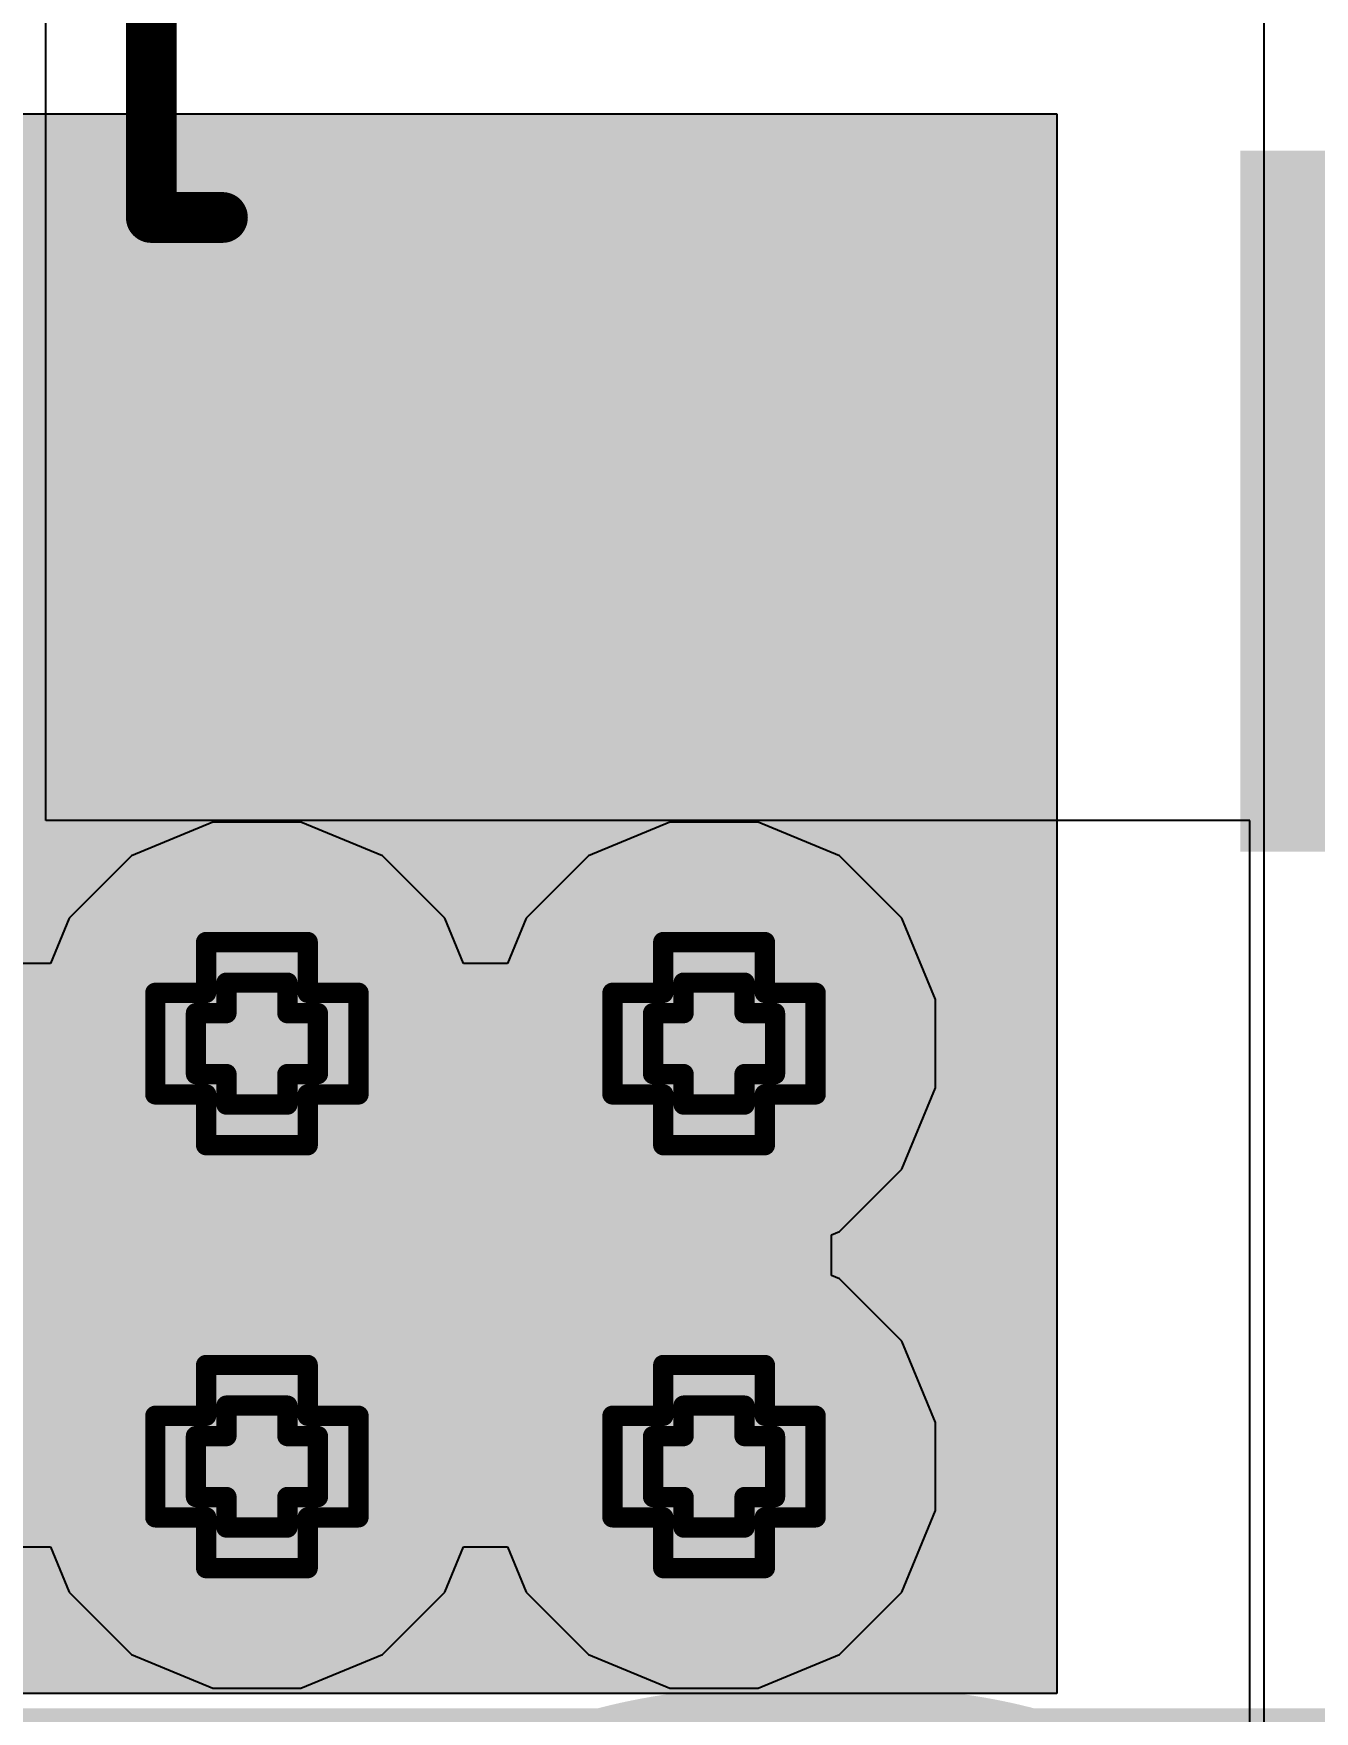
# Model space of a CAD drawing. Header units: inches. Extents: x -4 to 5258, y -4 to 5281.
# Drawn here: x 84.915 to 88.118, y 11.133 to 15.329 of the extents above; entities that cross this region are included whole.
import ezdxf

# ---------------------------------------------------------------- set-up
doc = ezdxf.new("R2010")
doc.units = ezdxf.units.IN
for name, color, linetype in [('Bottom Layer', 5, 'Continuous'), ('Bottom Solder', 6, 'Continuous'), ('Drill Drawing', 1, 'Continuous'), ('Layer 1', 16, 'Continuous'), ('Layer 2', 76, 'Continuous'), ('Top Layer', 1, 'Continuous'), ('Top Overlay', 2, 'Continuous'), ('Top Paste', 8, 'Continuous'), ('Top Solder', 216, 'Continuous'), ('Via Holes', 16, 'Continuous')]:
    doc.layers.add(name, color=color, linetype=linetype)
doc.styles.add('Arial Black_Bold', font='', dxfattribs={"height": 0.2})
doc.styles.get('Arial Black_Bold').set_extended_font_data('Arial Black', bold=True)

# ---------------------------------------------------------------- blocks, each defined once
blk = doc.blocks.new('SOIC_8_16')
at = {"layer": 'Top Layer'}
for points in [[(3.475, 0.935), (3.475, 0.335), (1.925, 0.335), (1.925, 0.935)], [(3.475, -0.335), (3.475, -0.935), (1.925, -0.935), (1.925, -0.335)], [(3.475, -1.605), (3.475, -2.205), (1.925, -2.205), (1.925, -1.605)]]:
    blk.add_hatch(color=1, dxfattribs=at).paths.add_polyline_path(points)
at = {"layer": 'Top Paste'}
for points in [[(3.475, 0.935), (3.475, 0.335), (1.925, 0.335), (1.925, 0.935)], [(3.475, -0.335), (3.475, -0.935), (1.925, -0.935), (1.925, -0.335)], [(3.475, -1.605), (3.475, -2.205), (1.925, -2.205), (1.925, -1.605)]]:
    blk.add_hatch(color=8, dxfattribs=at).paths.add_polyline_path(points)
at = {"layer": 'Top Solder'}
for points in [[(3.5766, 1.0366), (3.5766, 0.2334), (1.8234, 0.2334), (1.8234, 1.0366)], [(3.5766, -0.2334), (3.5766, -1.0366), (1.8234, -1.0366), (1.8234, -0.2334)], [(3.5766, -1.5034), (3.5766, -2.3066), (1.8234, -2.3066), (1.8234, -1.5034)]]:
    blk.add_hatch(color=216, dxfattribs=at).paths.add_polyline_path(points)
at = {"layer": 'Top Overlay'}
for points in [[(1.9906, -2.4892, 0.127, 0.127, 0), (1.9906, -2.3114, 0.127, 0.127, 0)], [(1.9906, -2.4892, 0.127, 0.127, 0), (-1.9906, -2.4892, 0.127, 0.127, 0)]]:
    blk.add_lwpolyline(points, format="xyseb", dxfattribs=at)
for points in [[(1.9588, -2.3114, 0.0635, 0.0635, 1), (2.0223, -2.3114, 0.0635, 0.0635, 1)], [(1.9588, -2.4892, 0.0635, 0.0635, 1), (2.0223, -2.4892, 0.0635, 0.0635, 1)], [(1.9588, -2.4892, 0.0635, 0.0635, 1), (2.0223, -2.4892, 0.0635, 0.0635, 1)]]:
    blk.add_lwpolyline(points, format="xyseb", close=True, dxfattribs=at)

msp = doc.modelspace()

# ---------------------------------------------------------------- hatches: boundary and pattern name
at = {"layer": 'Bottom Layer'}
h = msp.add_hatch(color=5, dxfattribs=at)
edge = h.paths.add_edge_path()
edge.add_arc((85.4739, 12.8033), 0.3, 0, 360)
h = msp.add_hatch(color=5, dxfattribs=at)
edge = h.paths.add_edge_path()
edge.add_arc((86.6169, 12.8033), 0.3, 0, 360)
h = msp.add_hatch(color=5, dxfattribs=at)
edge = h.paths.add_edge_path()
edge.add_arc((85.4739, 11.7456), 0.3, 0, 360)
h = msp.add_hatch(color=5, dxfattribs=at)
edge = h.paths.add_edge_path()
edge.add_arc((86.6169, 11.7456), 0.3, 0, 360)
at = {"layer": 'Bottom Solder'}
h = msp.add_hatch(color=6, dxfattribs=at)
edge = h.paths.add_edge_path()
edge.add_arc((85.4739, 12.8033), 0.4016, 0, 360)
h = msp.add_hatch(color=6, dxfattribs=at)
edge = h.paths.add_edge_path()
edge.add_arc((86.6169, 12.8033), 0.4016, 0, 360)
h = msp.add_hatch(color=6, dxfattribs=at)
edge = h.paths.add_edge_path()
edge.add_arc((85.4739, 11.7456), 0.4016, 0, 360)
h = msp.add_hatch(color=6, dxfattribs=at)
edge = h.paths.add_edge_path()
edge.add_arc((86.6169, 11.7456), 0.4016, 0, 360)
at = {"layer": 'Layer 1'}
h = msp.add_hatch(color=16, dxfattribs=at)
edge = h.paths.add_edge_path()
edge.add_arc((85.4739, 12.8033), 0.3, 0, 360)
h = msp.add_hatch(color=16, dxfattribs=at)
edge = h.paths.add_edge_path()
edge.add_arc((86.6169, 12.8033), 0.3, 0, 360)
h = msp.add_hatch(color=16, dxfattribs=at)
edge = h.paths.add_edge_path()
edge.add_arc((85.4739, 11.7456), 0.3, 0, 360)
h = msp.add_hatch(color=16, dxfattribs=at)
edge = h.paths.add_edge_path()
edge.add_arc((86.6169, 11.7456), 0.3, 0, 360)
at = {"layer": 'Layer 2'}
h = msp.add_hatch(color=76, dxfattribs=at)
edge = h.paths.add_edge_path()
edge.add_arc((85.4739, 12.8033), 0.3, 0, 360)
h = msp.add_hatch(color=76, dxfattribs=at)
edge = h.paths.add_edge_path()
edge.add_arc((86.6169, 12.8033), 0.3, 0, 360)
h = msp.add_hatch(color=76, dxfattribs=at)
edge = h.paths.add_edge_path()
edge.add_arc((85.4739, 11.7456), 0.3, 0, 360)
h = msp.add_hatch(color=76, dxfattribs=at)
edge = h.paths.add_edge_path()
edge.add_arc((86.6169, 11.7456), 0.3, 0, 360)
at = {"layer": 'Top Layer'}
msp.add_hatch(color=1, dxfattribs=at).paths.add_polyline_path([(87.4737, 15.1284), (83.5689, 15.1284), (83.5689, 11.1777), (87.4737, 11.1777)])
h = msp.add_hatch(color=1, dxfattribs=at)
edge = h.paths.add_edge_path()
edge.add_arc((85.4739, 12.8033), 0.3, 0, 360)
h = msp.add_hatch(color=1, dxfattribs=at)
edge = h.paths.add_edge_path()
edge.add_arc((86.6169, 12.8033), 0.3, 0, 360)
h = msp.add_hatch(color=1, dxfattribs=at)
edge = h.paths.add_edge_path()
edge.add_arc((85.4739, 11.7456), 0.3, 0, 360)
h = msp.add_hatch(color=1, dxfattribs=at)
edge = h.paths.add_edge_path()
edge.add_arc((86.6169, 11.7456), 0.3, 0, 360)
at = {"layer": 'Top Solder'}
h = msp.add_hatch(color=216, dxfattribs=at)
edge = h.paths.add_edge_path()
edge.add_arc((85.4739, 12.8033), 0.4016, 0, 360)
h = msp.add_hatch(color=216, dxfattribs=at)
edge = h.paths.add_edge_path()
edge.add_arc((86.6169, 12.8033), 0.4016, 0, 360)
h = msp.add_hatch(color=216, dxfattribs=at)
edge = h.paths.add_edge_path()
edge.add_arc((85.4739, 11.7456), 0.4016, 0, 360)
h = msp.add_hatch(color=216, dxfattribs=at)
edge = h.paths.add_edge_path()
edge.add_arc((86.6169, 11.7456), 0.4016, 0, 360)
at = {"layer": 'Via Holes'}
h = msp.add_hatch(color=7, dxfattribs=at)
edge = h.paths.add_edge_path()
edge.add_arc((85.4739, 12.8033), 0.15, 0, 360)
h = msp.add_hatch(color=7, dxfattribs=at)
edge = h.paths.add_edge_path()
edge.add_arc((86.6169, 12.8033), 0.15, 0, 360)
h = msp.add_hatch(color=7, dxfattribs=at)
edge = h.paths.add_edge_path()
edge.add_arc((85.4739, 11.7456), 0.15, 0, 360)
h = msp.add_hatch(color=7, dxfattribs=at)
edge = h.paths.add_edge_path()
edge.add_arc((86.6169, 11.7456), 0.15, 0, 360)

# ---------------------------------------------------------------- linework, layer by layer
at = {"layer": 'Drill Drawing'}
for points in [[(85.3469, 12.9303, 0.0508, 0.0508, 0), (85.3469, 13.0573, 0.0508, 0.0508, 0)], [(85.3469, 13.0573, 0.0508, 0.0508, 0), (85.6009, 13.0573, 0.0508, 0.0508, 0)], [(85.6009, 12.9303, 0.0508, 0.0508, 0), (85.6009, 13.0573, 0.0508, 0.0508, 0)], [(86.4899, 12.9303, 0.0508, 0.0508, 0), (86.4899, 13.0573, 0.0508, 0.0508, 0)], [(86.4899, 13.0573, 0.0508, 0.0508, 0), (86.7439, 13.0573, 0.0508, 0.0508, 0)], [(86.7439, 12.9303, 0.0508, 0.0508, 0), (86.7439, 13.0573, 0.0508, 0.0508, 0)], [(85.3977, 12.8795, 0.0508, 0.0508, 0), (85.3977, 12.9557, 0.0508, 0.0508, 0)], [(85.3977, 12.9557, 0.0508, 0.0508, 0), (85.5501, 12.9557, 0.0508, 0.0508, 0)], [(85.5501, 12.8795, 0.0508, 0.0508, 0), (85.5501, 12.9557, 0.0508, 0.0508, 0)], [(86.5407, 12.8795, 0.0508, 0.0508, 0), (86.5407, 12.9557, 0.0508, 0.0508, 0)], [(86.5407, 12.9557, 0.0508, 0.0508, 0), (86.6931, 12.9557, 0.0508, 0.0508, 0)], [(86.6931, 12.8795, 0.0508, 0.0508, 0), (86.6931, 12.9557, 0.0508, 0.0508, 0)], [(85.2199, 12.6763, 0.0508, 0.0508, 0), (85.2199, 12.9303, 0.0508, 0.0508, 0)], [(85.2199, 12.9303, 0.0508, 0.0508, 0), (85.3469, 12.9303, 0.0508, 0.0508, 0)], [(85.6009, 12.9303, 0.0508, 0.0508, 0), (85.7279, 12.9303, 0.0508, 0.0508, 0)], [(85.7279, 12.6763, 0.0508, 0.0508, 0), (85.7279, 12.9303, 0.0508, 0.0508, 0)], [(86.3629, 12.6763, 0.0508, 0.0508, 0), (86.3629, 12.9303, 0.0508, 0.0508, 0)], [(86.3629, 12.9303, 0.0508, 0.0508, 0), (86.4899, 12.9303, 0.0508, 0.0508, 0)], [(86.7439, 12.9303, 0.0508, 0.0508, 0), (86.8709, 12.9303, 0.0508, 0.0508, 0)], [(86.8709, 12.6763, 0.0508, 0.0508, 0), (86.8709, 12.9303, 0.0508, 0.0508, 0)], [(85.3215, 12.7271, 0.0508, 0.0508, 0), (85.3215, 12.8795, 0.0508, 0.0508, 0)], [(85.3215, 12.8795, 0.0508, 0.0508, 0), (85.3977, 12.8795, 0.0508, 0.0508, 0)], [(85.5501, 12.8795, 0.0508, 0.0508, 0), (85.6263, 12.8795, 0.0508, 0.0508, 0)], [(85.6263, 12.7271, 0.0508, 0.0508, 0), (85.6263, 12.8795, 0.0508, 0.0508, 0)], [(86.4645, 12.7271, 0.0508, 0.0508, 0), (86.4645, 12.8795, 0.0508, 0.0508, 0)], [(86.4645, 12.8795, 0.0508, 0.0508, 0), (86.5407, 12.8795, 0.0508, 0.0508, 0)], [(86.6931, 12.8795, 0.0508, 0.0508, 0), (86.7693, 12.8795, 0.0508, 0.0508, 0)], [(86.7693, 12.7271, 0.0508, 0.0508, 0), (86.7693, 12.8795, 0.0508, 0.0508, 0)], [(85.3215, 12.7271, 0.0508, 0.0508, 0), (85.3977, 12.7271, 0.0508, 0.0508, 0)], [(85.3977, 12.6509, 0.0508, 0.0508, 0), (85.3977, 12.7271, 0.0508, 0.0508, 0)], [(85.5501, 12.7271, 0.0508, 0.0508, 0), (85.6263, 12.7271, 0.0508, 0.0508, 0)], [(85.5501, 12.6509, 0.0508, 0.0508, 0), (85.5501, 12.7271, 0.0508, 0.0508, 0)], [(86.4645, 12.7271, 0.0508, 0.0508, 0), (86.5407, 12.7271, 0.0508, 0.0508, 0)], [(86.5407, 12.6509, 0.0508, 0.0508, 0), (86.5407, 12.7271, 0.0508, 0.0508, 0)], [(86.6931, 12.7271, 0.0508, 0.0508, 0), (86.7693, 12.7271, 0.0508, 0.0508, 0)], [(86.6931, 12.6509, 0.0508, 0.0508, 0), (86.6931, 12.7271, 0.0508, 0.0508, 0)], [(85.2199, 12.6763, 0.0508, 0.0508, 0), (85.3469, 12.6763, 0.0508, 0.0508, 0)], [(85.3469, 12.5493, 0.0508, 0.0508, 0), (85.3469, 12.6763, 0.0508, 0.0508, 0)], [(85.3977, 12.6509, 0.0508, 0.0508, 0), (85.5501, 12.6509, 0.0508, 0.0508, 0)], [(85.6009, 12.6763, 0.0508, 0.0508, 0), (85.7279, 12.6763, 0.0508, 0.0508, 0)], [(85.6009, 12.5493, 0.0508, 0.0508, 0), (85.6009, 12.6763, 0.0508, 0.0508, 0)], [(86.3629, 12.6763, 0.0508, 0.0508, 0), (86.4899, 12.6763, 0.0508, 0.0508, 0)], [(86.4899, 12.5493, 0.0508, 0.0508, 0), (86.4899, 12.6763, 0.0508, 0.0508, 0)], [(86.5407, 12.6509, 0.0508, 0.0508, 0), (86.6931, 12.6509, 0.0508, 0.0508, 0)], [(86.7439, 12.6763, 0.0508, 0.0508, 0), (86.8709, 12.6763, 0.0508, 0.0508, 0)], [(86.7439, 12.5493, 0.0508, 0.0508, 0), (86.7439, 12.6763, 0.0508, 0.0508, 0)], [(85.3469, 12.5493, 0.0508, 0.0508, 0), (85.6009, 12.5493, 0.0508, 0.0508, 0)], [(86.4899, 12.5493, 0.0508, 0.0508, 0), (86.7439, 12.5493, 0.0508, 0.0508, 0)], [(85.3469, 11.8726, 0.0508, 0.0508, 0), (85.3469, 11.9996, 0.0508, 0.0508, 0)], [(85.3469, 11.9996, 0.0508, 0.0508, 0), (85.6009, 11.9996, 0.0508, 0.0508, 0)], [(85.6009, 11.8726, 0.0508, 0.0508, 0), (85.6009, 11.9996, 0.0508, 0.0508, 0)], [(86.4899, 11.8726, 0.0508, 0.0508, 0), (86.4899, 11.9996, 0.0508, 0.0508, 0)], [(86.4899, 11.9996, 0.0508, 0.0508, 0), (86.7439, 11.9996, 0.0508, 0.0508, 0)], [(86.7439, 11.8726, 0.0508, 0.0508, 0), (86.7439, 11.9996, 0.0508, 0.0508, 0)], [(85.3977, 11.8218, 0.0508, 0.0508, 0), (85.3977, 11.898, 0.0508, 0.0508, 0)], [(85.3977, 11.898, 0.0508, 0.0508, 0), (85.5501, 11.898, 0.0508, 0.0508, 0)], [(85.5501, 11.8218, 0.0508, 0.0508, 0), (85.5501, 11.898, 0.0508, 0.0508, 0)], [(86.5407, 11.8218, 0.0508, 0.0508, 0), (86.5407, 11.898, 0.0508, 0.0508, 0)], [(86.5407, 11.898, 0.0508, 0.0508, 0), (86.6931, 11.898, 0.0508, 0.0508, 0)], [(86.6931, 11.8218, 0.0508, 0.0508, 0), (86.6931, 11.898, 0.0508, 0.0508, 0)], [(85.2199, 11.6186, 0.0508, 0.0508, 0), (85.2199, 11.8726, 0.0508, 0.0508, 0)], [(85.2199, 11.8726, 0.0508, 0.0508, 0), (85.3469, 11.8726, 0.0508, 0.0508, 0)], [(85.6009, 11.8726, 0.0508, 0.0508, 0), (85.7279, 11.8726, 0.0508, 0.0508, 0)], [(85.7279, 11.6186, 0.0508, 0.0508, 0), (85.7279, 11.8726, 0.0508, 0.0508, 0)], [(86.3629, 11.6186, 0.0508, 0.0508, 0), (86.3629, 11.8726, 0.0508, 0.0508, 0)], [(86.3629, 11.8726, 0.0508, 0.0508, 0), (86.4899, 11.8726, 0.0508, 0.0508, 0)], [(86.7439, 11.8726, 0.0508, 0.0508, 0), (86.8709, 11.8726, 0.0508, 0.0508, 0)], [(86.8709, 11.6186, 0.0508, 0.0508, 0), (86.8709, 11.8726, 0.0508, 0.0508, 0)], [(85.3215, 11.6694, 0.0508, 0.0508, 0), (85.3215, 11.8218, 0.0508, 0.0508, 0)], [(85.3215, 11.8218, 0.0508, 0.0508, 0), (85.3977, 11.8218, 0.0508, 0.0508, 0)], [(85.5501, 11.8218, 0.0508, 0.0508, 0), (85.6263, 11.8218, 0.0508, 0.0508, 0)], [(85.6263, 11.6694, 0.0508, 0.0508, 0), (85.6263, 11.8218, 0.0508, 0.0508, 0)], [(86.4645, 11.6694, 0.0508, 0.0508, 0), (86.4645, 11.8218, 0.0508, 0.0508, 0)], [(86.4645, 11.8218, 0.0508, 0.0508, 0), (86.5407, 11.8218, 0.0508, 0.0508, 0)], [(86.6931, 11.8218, 0.0508, 0.0508, 0), (86.7693, 11.8218, 0.0508, 0.0508, 0)], [(86.7693, 11.6694, 0.0508, 0.0508, 0), (86.7693, 11.8218, 0.0508, 0.0508, 0)], [(85.3215, 11.6694, 0.0508, 0.0508, 0), (85.3977, 11.6694, 0.0508, 0.0508, 0)], [(85.3977, 11.5932, 0.0508, 0.0508, 0), (85.3977, 11.6694, 0.0508, 0.0508, 0)], [(85.5501, 11.6694, 0.0508, 0.0508, 0), (85.6263, 11.6694, 0.0508, 0.0508, 0)], [(85.5501, 11.5932, 0.0508, 0.0508, 0), (85.5501, 11.6694, 0.0508, 0.0508, 0)], [(86.4645, 11.6694, 0.0508, 0.0508, 0), (86.5407, 11.6694, 0.0508, 0.0508, 0)], [(86.5407, 11.5932, 0.0508, 0.0508, 0), (86.5407, 11.6694, 0.0508, 0.0508, 0)], [(86.6931, 11.6694, 0.0508, 0.0508, 0), (86.7693, 11.6694, 0.0508, 0.0508, 0)], [(86.6931, 11.5932, 0.0508, 0.0508, 0), (86.6931, 11.6694, 0.0508, 0.0508, 0)], [(85.2199, 11.6186, 0.0508, 0.0508, 0), (85.3469, 11.6186, 0.0508, 0.0508, 0)], [(85.3469, 11.4916, 0.0508, 0.0508, 0), (85.3469, 11.6186, 0.0508, 0.0508, 0)], [(85.6009, 11.6186, 0.0508, 0.0508, 0), (85.7279, 11.6186, 0.0508, 0.0508, 0)], [(85.6009, 11.4916, 0.0508, 0.0508, 0), (85.6009, 11.6186, 0.0508, 0.0508, 0)], [(86.3629, 11.6186, 0.0508, 0.0508, 0), (86.4899, 11.6186, 0.0508, 0.0508, 0)], [(86.4899, 11.4916, 0.0508, 0.0508, 0), (86.4899, 11.6186, 0.0508, 0.0508, 0)], [(86.7439, 11.6186, 0.0508, 0.0508, 0), (86.8709, 11.6186, 0.0508, 0.0508, 0)], [(86.7439, 11.4916, 0.0508, 0.0508, 0), (86.7439, 11.6186, 0.0508, 0.0508, 0)], [(85.3977, 11.5932, 0.0508, 0.0508, 0), (85.5501, 11.5932, 0.0508, 0.0508, 0)], [(86.5407, 11.5932, 0.0508, 0.0508, 0), (86.6931, 11.5932, 0.0508, 0.0508, 0)], [(85.3469, 11.4916, 0.0508, 0.0508, 0), (85.6009, 11.4916, 0.0508, 0.0508, 0)], [(86.4899, 11.4916, 0.0508, 0.0508, 0), (86.7439, 11.4916, 0.0508, 0.0508, 0)]]:
    msp.add_lwpolyline(points, format="xyseb", dxfattribs=at)
for points in [[(85.3342, 13.0573, 0.0254, 0.0254, 1), (85.3596, 13.0573, 0.0254, 0.0254, 1)], [(85.3342, 13.0573, 0.0254, 0.0254, 1), (85.3596, 13.0573, 0.0254, 0.0254, 1)], [(85.5882, 13.0573, 0.0254, 0.0254, 1), (85.6136, 13.0573, 0.0254, 0.0254, 1)], [(85.5882, 13.0573, 0.0254, 0.0254, 1), (85.6136, 13.0573, 0.0254, 0.0254, 1)], [(86.4772, 13.0573, 0.0254, 0.0254, 1), (86.5026, 13.0573, 0.0254, 0.0254, 1)], [(86.4772, 13.0573, 0.0254, 0.0254, 1), (86.5026, 13.0573, 0.0254, 0.0254, 1)], [(86.7312, 13.0573, 0.0254, 0.0254, 1), (86.7566, 13.0573, 0.0254, 0.0254, 1)], [(86.7312, 13.0573, 0.0254, 0.0254, 1), (86.7566, 13.0573, 0.0254, 0.0254, 1)], [(85.385, 12.9557, 0.0254, 0.0254, 1), (85.4104, 12.9557, 0.0254, 0.0254, 1)], [(85.385, 12.9557, 0.0254, 0.0254, 1), (85.4104, 12.9557, 0.0254, 0.0254, 1)], [(85.5374, 12.9557, 0.0254, 0.0254, 1), (85.5628, 12.9557, 0.0254, 0.0254, 1)], [(85.5374, 12.9557, 0.0254, 0.0254, 1), (85.5628, 12.9557, 0.0254, 0.0254, 1)], [(86.528, 12.9557, 0.0254, 0.0254, 1), (86.5534, 12.9557, 0.0254, 0.0254, 1)], [(86.528, 12.9557, 0.0254, 0.0254, 1), (86.5534, 12.9557, 0.0254, 0.0254, 1)], [(86.6804, 12.9557, 0.0254, 0.0254, 1), (86.7058, 12.9557, 0.0254, 0.0254, 1)], [(86.6804, 12.9557, 0.0254, 0.0254, 1), (86.7058, 12.9557, 0.0254, 0.0254, 1)], [(85.2072, 12.9303, 0.0254, 0.0254, 1), (85.2326, 12.9303, 0.0254, 0.0254, 1)], [(85.2072, 12.9303, 0.0254, 0.0254, 1), (85.2326, 12.9303, 0.0254, 0.0254, 1)], [(85.3342, 12.9303, 0.0254, 0.0254, 1), (85.3596, 12.9303, 0.0254, 0.0254, 1)], [(85.3342, 12.9303, 0.0254, 0.0254, 1), (85.3596, 12.9303, 0.0254, 0.0254, 1)], [(85.5882, 12.9303, 0.0254, 0.0254, 1), (85.6136, 12.9303, 0.0254, 0.0254, 1)], [(85.5882, 12.9303, 0.0254, 0.0254, 1), (85.6136, 12.9303, 0.0254, 0.0254, 1)], [(85.7152, 12.9303, 0.0254, 0.0254, 1), (85.7406, 12.9303, 0.0254, 0.0254, 1)], [(85.7152, 12.9303, 0.0254, 0.0254, 1), (85.7406, 12.9303, 0.0254, 0.0254, 1)], [(86.3502, 12.9303, 0.0254, 0.0254, 1), (86.3756, 12.9303, 0.0254, 0.0254, 1)], [(86.3502, 12.9303, 0.0254, 0.0254, 1), (86.3756, 12.9303, 0.0254, 0.0254, 1)], [(86.4772, 12.9303, 0.0254, 0.0254, 1), (86.5026, 12.9303, 0.0254, 0.0254, 1)], [(86.4772, 12.9303, 0.0254, 0.0254, 1), (86.5026, 12.9303, 0.0254, 0.0254, 1)], [(86.7312, 12.9303, 0.0254, 0.0254, 1), (86.7566, 12.9303, 0.0254, 0.0254, 1)], [(86.7312, 12.9303, 0.0254, 0.0254, 1), (86.7566, 12.9303, 0.0254, 0.0254, 1)], [(86.8582, 12.9303, 0.0254, 0.0254, 1), (86.8836, 12.9303, 0.0254, 0.0254, 1)], [(86.8582, 12.9303, 0.0254, 0.0254, 1), (86.8836, 12.9303, 0.0254, 0.0254, 1)], [(85.3088, 12.8795, 0.0254, 0.0254, 1), (85.3342, 12.8795, 0.0254, 0.0254, 1)], [(85.3088, 12.8795, 0.0254, 0.0254, 1), (85.3342, 12.8795, 0.0254, 0.0254, 1)], [(85.385, 12.8795, 0.0254, 0.0254, 1), (85.4104, 12.8795, 0.0254, 0.0254, 1)], [(85.385, 12.8795, 0.0254, 0.0254, 1), (85.4104, 12.8795, 0.0254, 0.0254, 1)], [(85.5374, 12.8795, 0.0254, 0.0254, 1), (85.5628, 12.8795, 0.0254, 0.0254, 1)], [(85.5374, 12.8795, 0.0254, 0.0254, 1), (85.5628, 12.8795, 0.0254, 0.0254, 1)], [(85.6136, 12.8795, 0.0254, 0.0254, 1), (85.639, 12.8795, 0.0254, 0.0254, 1)], [(85.6136, 12.8795, 0.0254, 0.0254, 1), (85.639, 12.8795, 0.0254, 0.0254, 1)], [(86.4518, 12.8795, 0.0254, 0.0254, 1), (86.4772, 12.8795, 0.0254, 0.0254, 1)], [(86.4518, 12.8795, 0.0254, 0.0254, 1), (86.4772, 12.8795, 0.0254, 0.0254, 1)], [(86.528, 12.8795, 0.0254, 0.0254, 1), (86.5534, 12.8795, 0.0254, 0.0254, 1)], [(86.528, 12.8795, 0.0254, 0.0254, 1), (86.5534, 12.8795, 0.0254, 0.0254, 1)], [(86.6804, 12.8795, 0.0254, 0.0254, 1), (86.7058, 12.8795, 0.0254, 0.0254, 1)], [(86.6804, 12.8795, 0.0254, 0.0254, 1), (86.7058, 12.8795, 0.0254, 0.0254, 1)], [(86.7566, 12.8795, 0.0254, 0.0254, 1), (86.782, 12.8795, 0.0254, 0.0254, 1)], [(86.7566, 12.8795, 0.0254, 0.0254, 1), (86.782, 12.8795, 0.0254, 0.0254, 1)], [(85.3088, 12.7271, 0.0254, 0.0254, 1), (85.3342, 12.7271, 0.0254, 0.0254, 1)], [(85.3088, 12.7271, 0.0254, 0.0254, 1), (85.3342, 12.7271, 0.0254, 0.0254, 1)], [(85.385, 12.7271, 0.0254, 0.0254, 1), (85.4104, 12.7271, 0.0254, 0.0254, 1)], [(85.385, 12.7271, 0.0254, 0.0254, 1), (85.4104, 12.7271, 0.0254, 0.0254, 1)], [(85.5374, 12.7271, 0.0254, 0.0254, 1), (85.5628, 12.7271, 0.0254, 0.0254, 1)], [(85.5374, 12.7271, 0.0254, 0.0254, 1), (85.5628, 12.7271, 0.0254, 0.0254, 1)], [(85.6136, 12.7271, 0.0254, 0.0254, 1), (85.639, 12.7271, 0.0254, 0.0254, 1)], [(85.6136, 12.7271, 0.0254, 0.0254, 1), (85.639, 12.7271, 0.0254, 0.0254, 1)], [(86.4518, 12.7271, 0.0254, 0.0254, 1), (86.4772, 12.7271, 0.0254, 0.0254, 1)], [(86.4518, 12.7271, 0.0254, 0.0254, 1), (86.4772, 12.7271, 0.0254, 0.0254, 1)], [(86.528, 12.7271, 0.0254, 0.0254, 1), (86.5534, 12.7271, 0.0254, 0.0254, 1)], [(86.528, 12.7271, 0.0254, 0.0254, 1), (86.5534, 12.7271, 0.0254, 0.0254, 1)], [(86.6804, 12.7271, 0.0254, 0.0254, 1), (86.7058, 12.7271, 0.0254, 0.0254, 1)], [(86.6804, 12.7271, 0.0254, 0.0254, 1), (86.7058, 12.7271, 0.0254, 0.0254, 1)], [(86.7566, 12.7271, 0.0254, 0.0254, 1), (86.782, 12.7271, 0.0254, 0.0254, 1)], [(86.7566, 12.7271, 0.0254, 0.0254, 1), (86.782, 12.7271, 0.0254, 0.0254, 1)], [(85.2072, 12.6763, 0.0254, 0.0254, 1), (85.2326, 12.6763, 0.0254, 0.0254, 1)], [(85.2072, 12.6763, 0.0254, 0.0254, 1), (85.2326, 12.6763, 0.0254, 0.0254, 1)], [(85.3342, 12.6763, 0.0254, 0.0254, 1), (85.3596, 12.6763, 0.0254, 0.0254, 1)], [(85.3342, 12.6763, 0.0254, 0.0254, 1), (85.3596, 12.6763, 0.0254, 0.0254, 1)], [(85.385, 12.6509, 0.0254, 0.0254, 1), (85.4104, 12.6509, 0.0254, 0.0254, 1)], [(85.385, 12.6509, 0.0254, 0.0254, 1), (85.4104, 12.6509, 0.0254, 0.0254, 1)], [(85.5374, 12.6509, 0.0254, 0.0254, 1), (85.5628, 12.6509, 0.0254, 0.0254, 1)], [(85.5374, 12.6509, 0.0254, 0.0254, 1), (85.5628, 12.6509, 0.0254, 0.0254, 1)], [(85.5882, 12.6763, 0.0254, 0.0254, 1), (85.6136, 12.6763, 0.0254, 0.0254, 1)], [(85.5882, 12.6763, 0.0254, 0.0254, 1), (85.6136, 12.6763, 0.0254, 0.0254, 1)], [(85.7152, 12.6763, 0.0254, 0.0254, 1), (85.7406, 12.6763, 0.0254, 0.0254, 1)], [(85.7152, 12.6763, 0.0254, 0.0254, 1), (85.7406, 12.6763, 0.0254, 0.0254, 1)], [(86.3502, 12.6763, 0.0254, 0.0254, 1), (86.3756, 12.6763, 0.0254, 0.0254, 1)], [(86.3502, 12.6763, 0.0254, 0.0254, 1), (86.3756, 12.6763, 0.0254, 0.0254, 1)], [(86.4772, 12.6763, 0.0254, 0.0254, 1), (86.5026, 12.6763, 0.0254, 0.0254, 1)], [(86.4772, 12.6763, 0.0254, 0.0254, 1), (86.5026, 12.6763, 0.0254, 0.0254, 1)], [(86.528, 12.6509, 0.0254, 0.0254, 1), (86.5534, 12.6509, 0.0254, 0.0254, 1)], [(86.528, 12.6509, 0.0254, 0.0254, 1), (86.5534, 12.6509, 0.0254, 0.0254, 1)], [(86.6804, 12.6509, 0.0254, 0.0254, 1), (86.7058, 12.6509, 0.0254, 0.0254, 1)], [(86.6804, 12.6509, 0.0254, 0.0254, 1), (86.7058, 12.6509, 0.0254, 0.0254, 1)], [(86.7312, 12.6763, 0.0254, 0.0254, 1), (86.7566, 12.6763, 0.0254, 0.0254, 1)], [(86.7312, 12.6763, 0.0254, 0.0254, 1), (86.7566, 12.6763, 0.0254, 0.0254, 1)], [(86.8582, 12.6763, 0.0254, 0.0254, 1), (86.8836, 12.6763, 0.0254, 0.0254, 1)], [(86.8582, 12.6763, 0.0254, 0.0254, 1), (86.8836, 12.6763, 0.0254, 0.0254, 1)], [(85.3342, 12.5493, 0.0254, 0.0254, 1), (85.3596, 12.5493, 0.0254, 0.0254, 1)], [(85.3342, 12.5493, 0.0254, 0.0254, 1), (85.3596, 12.5493, 0.0254, 0.0254, 1)], [(85.5882, 12.5493, 0.0254, 0.0254, 1), (85.6136, 12.5493, 0.0254, 0.0254, 1)], [(85.5882, 12.5493, 0.0254, 0.0254, 1), (85.6136, 12.5493, 0.0254, 0.0254, 1)], [(86.4772, 12.5493, 0.0254, 0.0254, 1), (86.5026, 12.5493, 0.0254, 0.0254, 1)], [(86.4772, 12.5493, 0.0254, 0.0254, 1), (86.5026, 12.5493, 0.0254, 0.0254, 1)], [(86.7312, 12.5493, 0.0254, 0.0254, 1), (86.7566, 12.5493, 0.0254, 0.0254, 1)], [(86.7312, 12.5493, 0.0254, 0.0254, 1), (86.7566, 12.5493, 0.0254, 0.0254, 1)], [(85.3342, 11.9996, 0.0254, 0.0254, 1), (85.3596, 11.9996, 0.0254, 0.0254, 1)], [(85.3342, 11.9996, 0.0254, 0.0254, 1), (85.3596, 11.9996, 0.0254, 0.0254, 1)], [(85.5882, 11.9996, 0.0254, 0.0254, 1), (85.6136, 11.9996, 0.0254, 0.0254, 1)], [(85.5882, 11.9996, 0.0254, 0.0254, 1), (85.6136, 11.9996, 0.0254, 0.0254, 1)], [(86.4772, 11.9996, 0.0254, 0.0254, 1), (86.5026, 11.9996, 0.0254, 0.0254, 1)], [(86.4772, 11.9996, 0.0254, 0.0254, 1), (86.5026, 11.9996, 0.0254, 0.0254, 1)], [(86.7312, 11.9996, 0.0254, 0.0254, 1), (86.7566, 11.9996, 0.0254, 0.0254, 1)], [(86.7312, 11.9996, 0.0254, 0.0254, 1), (86.7566, 11.9996, 0.0254, 0.0254, 1)], [(85.385, 11.898, 0.0254, 0.0254, 1), (85.4104, 11.898, 0.0254, 0.0254, 1)], [(85.385, 11.898, 0.0254, 0.0254, 1), (85.4104, 11.898, 0.0254, 0.0254, 1)], [(85.5374, 11.898, 0.0254, 0.0254, 1), (85.5628, 11.898, 0.0254, 0.0254, 1)], [(85.5374, 11.898, 0.0254, 0.0254, 1), (85.5628, 11.898, 0.0254, 0.0254, 1)], [(86.528, 11.898, 0.0254, 0.0254, 1), (86.5534, 11.898, 0.0254, 0.0254, 1)], [(86.528, 11.898, 0.0254, 0.0254, 1), (86.5534, 11.898, 0.0254, 0.0254, 1)], [(86.6804, 11.898, 0.0254, 0.0254, 1), (86.7058, 11.898, 0.0254, 0.0254, 1)], [(86.6804, 11.898, 0.0254, 0.0254, 1), (86.7058, 11.898, 0.0254, 0.0254, 1)], [(85.2072, 11.8726, 0.0254, 0.0254, 1), (85.2326, 11.8726, 0.0254, 0.0254, 1)], [(85.2072, 11.8726, 0.0254, 0.0254, 1), (85.2326, 11.8726, 0.0254, 0.0254, 1)], [(85.3342, 11.8726, 0.0254, 0.0254, 1), (85.3596, 11.8726, 0.0254, 0.0254, 1)], [(85.3342, 11.8726, 0.0254, 0.0254, 1), (85.3596, 11.8726, 0.0254, 0.0254, 1)], [(85.5882, 11.8726, 0.0254, 0.0254, 1), (85.6136, 11.8726, 0.0254, 0.0254, 1)], [(85.5882, 11.8726, 0.0254, 0.0254, 1), (85.6136, 11.8726, 0.0254, 0.0254, 1)], [(85.7152, 11.8726, 0.0254, 0.0254, 1), (85.7406, 11.8726, 0.0254, 0.0254, 1)], [(85.7152, 11.8726, 0.0254, 0.0254, 1), (85.7406, 11.8726, 0.0254, 0.0254, 1)], [(86.3502, 11.8726, 0.0254, 0.0254, 1), (86.3756, 11.8726, 0.0254, 0.0254, 1)], [(86.3502, 11.8726, 0.0254, 0.0254, 1), (86.3756, 11.8726, 0.0254, 0.0254, 1)], [(86.4772, 11.8726, 0.0254, 0.0254, 1), (86.5026, 11.8726, 0.0254, 0.0254, 1)], [(86.4772, 11.8726, 0.0254, 0.0254, 1), (86.5026, 11.8726, 0.0254, 0.0254, 1)], [(86.7312, 11.8726, 0.0254, 0.0254, 1), (86.7566, 11.8726, 0.0254, 0.0254, 1)], [(86.7312, 11.8726, 0.0254, 0.0254, 1), (86.7566, 11.8726, 0.0254, 0.0254, 1)], [(86.8582, 11.8726, 0.0254, 0.0254, 1), (86.8836, 11.8726, 0.0254, 0.0254, 1)], [(86.8582, 11.8726, 0.0254, 0.0254, 1), (86.8836, 11.8726, 0.0254, 0.0254, 1)], [(85.3088, 11.8218, 0.0254, 0.0254, 1), (85.3342, 11.8218, 0.0254, 0.0254, 1)], [(85.3088, 11.8218, 0.0254, 0.0254, 1), (85.3342, 11.8218, 0.0254, 0.0254, 1)], [(85.385, 11.8218, 0.0254, 0.0254, 1), (85.4104, 11.8218, 0.0254, 0.0254, 1)], [(85.385, 11.8218, 0.0254, 0.0254, 1), (85.4104, 11.8218, 0.0254, 0.0254, 1)], [(85.5374, 11.8218, 0.0254, 0.0254, 1), (85.5628, 11.8218, 0.0254, 0.0254, 1)], [(85.5374, 11.8218, 0.0254, 0.0254, 1), (85.5628, 11.8218, 0.0254, 0.0254, 1)], [(85.6136, 11.8218, 0.0254, 0.0254, 1), (85.639, 11.8218, 0.0254, 0.0254, 1)], [(85.6136, 11.8218, 0.0254, 0.0254, 1), (85.639, 11.8218, 0.0254, 0.0254, 1)], [(86.4518, 11.8218, 0.0254, 0.0254, 1), (86.4772, 11.8218, 0.0254, 0.0254, 1)], [(86.4518, 11.8218, 0.0254, 0.0254, 1), (86.4772, 11.8218, 0.0254, 0.0254, 1)], [(86.528, 11.8218, 0.0254, 0.0254, 1), (86.5534, 11.8218, 0.0254, 0.0254, 1)], [(86.528, 11.8218, 0.0254, 0.0254, 1), (86.5534, 11.8218, 0.0254, 0.0254, 1)], [(86.6804, 11.8218, 0.0254, 0.0254, 1), (86.7058, 11.8218, 0.0254, 0.0254, 1)], [(86.6804, 11.8218, 0.0254, 0.0254, 1), (86.7058, 11.8218, 0.0254, 0.0254, 1)], [(86.7566, 11.8218, 0.0254, 0.0254, 1), (86.782, 11.8218, 0.0254, 0.0254, 1)], [(86.7566, 11.8218, 0.0254, 0.0254, 1), (86.782, 11.8218, 0.0254, 0.0254, 1)], [(85.3088, 11.6694, 0.0254, 0.0254, 1), (85.3342, 11.6694, 0.0254, 0.0254, 1)], [(85.3088, 11.6694, 0.0254, 0.0254, 1), (85.3342, 11.6694, 0.0254, 0.0254, 1)], [(85.385, 11.6694, 0.0254, 0.0254, 1), (85.4104, 11.6694, 0.0254, 0.0254, 1)], [(85.385, 11.6694, 0.0254, 0.0254, 1), (85.4104, 11.6694, 0.0254, 0.0254, 1)], [(85.5374, 11.6694, 0.0254, 0.0254, 1), (85.5628, 11.6694, 0.0254, 0.0254, 1)], [(85.5374, 11.6694, 0.0254, 0.0254, 1), (85.5628, 11.6694, 0.0254, 0.0254, 1)], [(85.6136, 11.6694, 0.0254, 0.0254, 1), (85.639, 11.6694, 0.0254, 0.0254, 1)], [(85.6136, 11.6694, 0.0254, 0.0254, 1), (85.639, 11.6694, 0.0254, 0.0254, 1)], [(86.4518, 11.6694, 0.0254, 0.0254, 1), (86.4772, 11.6694, 0.0254, 0.0254, 1)], [(86.4518, 11.6694, 0.0254, 0.0254, 1), (86.4772, 11.6694, 0.0254, 0.0254, 1)], [(86.528, 11.6694, 0.0254, 0.0254, 1), (86.5534, 11.6694, 0.0254, 0.0254, 1)], [(86.528, 11.6694, 0.0254, 0.0254, 1), (86.5534, 11.6694, 0.0254, 0.0254, 1)], [(86.6804, 11.6694, 0.0254, 0.0254, 1), (86.7058, 11.6694, 0.0254, 0.0254, 1)], [(86.6804, 11.6694, 0.0254, 0.0254, 1), (86.7058, 11.6694, 0.0254, 0.0254, 1)], [(86.7566, 11.6694, 0.0254, 0.0254, 1), (86.782, 11.6694, 0.0254, 0.0254, 1)], [(86.7566, 11.6694, 0.0254, 0.0254, 1), (86.782, 11.6694, 0.0254, 0.0254, 1)], [(85.2072, 11.6186, 0.0254, 0.0254, 1), (85.2326, 11.6186, 0.0254, 0.0254, 1)], [(85.2072, 11.6186, 0.0254, 0.0254, 1), (85.2326, 11.6186, 0.0254, 0.0254, 1)], [(85.3342, 11.6186, 0.0254, 0.0254, 1), (85.3596, 11.6186, 0.0254, 0.0254, 1)], [(85.3342, 11.6186, 0.0254, 0.0254, 1), (85.3596, 11.6186, 0.0254, 0.0254, 1)], [(85.5882, 11.6186, 0.0254, 0.0254, 1), (85.6136, 11.6186, 0.0254, 0.0254, 1)], [(85.5882, 11.6186, 0.0254, 0.0254, 1), (85.6136, 11.6186, 0.0254, 0.0254, 1)], [(85.7152, 11.6186, 0.0254, 0.0254, 1), (85.7406, 11.6186, 0.0254, 0.0254, 1)], [(85.7152, 11.6186, 0.0254, 0.0254, 1), (85.7406, 11.6186, 0.0254, 0.0254, 1)], [(86.3502, 11.6186, 0.0254, 0.0254, 1), (86.3756, 11.6186, 0.0254, 0.0254, 1)], [(86.3502, 11.6186, 0.0254, 0.0254, 1), (86.3756, 11.6186, 0.0254, 0.0254, 1)], [(86.4772, 11.6186, 0.0254, 0.0254, 1), (86.5026, 11.6186, 0.0254, 0.0254, 1)], [(86.4772, 11.6186, 0.0254, 0.0254, 1), (86.5026, 11.6186, 0.0254, 0.0254, 1)], [(86.7312, 11.6186, 0.0254, 0.0254, 1), (86.7566, 11.6186, 0.0254, 0.0254, 1)], [(86.7312, 11.6186, 0.0254, 0.0254, 1), (86.7566, 11.6186, 0.0254, 0.0254, 1)], [(86.8582, 11.6186, 0.0254, 0.0254, 1), (86.8836, 11.6186, 0.0254, 0.0254, 1)], [(86.8582, 11.6186, 0.0254, 0.0254, 1), (86.8836, 11.6186, 0.0254, 0.0254, 1)], [(85.385, 11.5932, 0.0254, 0.0254, 1), (85.4104, 11.5932, 0.0254, 0.0254, 1)], [(85.385, 11.5932, 0.0254, 0.0254, 1), (85.4104, 11.5932, 0.0254, 0.0254, 1)], [(85.5374, 11.5932, 0.0254, 0.0254, 1), (85.5628, 11.5932, 0.0254, 0.0254, 1)], [(85.5374, 11.5932, 0.0254, 0.0254, 1), (85.5628, 11.5932, 0.0254, 0.0254, 1)], [(86.528, 11.5932, 0.0254, 0.0254, 1), (86.5534, 11.5932, 0.0254, 0.0254, 1)], [(86.528, 11.5932, 0.0254, 0.0254, 1), (86.5534, 11.5932, 0.0254, 0.0254, 1)], [(86.6804, 11.5932, 0.0254, 0.0254, 1), (86.7058, 11.5932, 0.0254, 0.0254, 1)], [(86.6804, 11.5932, 0.0254, 0.0254, 1), (86.7058, 11.5932, 0.0254, 0.0254, 1)], [(85.3342, 11.4916, 0.0254, 0.0254, 1), (85.3596, 11.4916, 0.0254, 0.0254, 1)], [(85.3342, 11.4916, 0.0254, 0.0254, 1), (85.3596, 11.4916, 0.0254, 0.0254, 1)], [(85.5882, 11.4916, 0.0254, 0.0254, 1), (85.6136, 11.4916, 0.0254, 0.0254, 1)], [(85.5882, 11.4916, 0.0254, 0.0254, 1), (85.6136, 11.4916, 0.0254, 0.0254, 1)], [(86.4772, 11.4916, 0.0254, 0.0254, 1), (86.5026, 11.4916, 0.0254, 0.0254, 1)], [(86.4772, 11.4916, 0.0254, 0.0254, 1), (86.5026, 11.4916, 0.0254, 0.0254, 1)], [(86.7312, 11.4916, 0.0254, 0.0254, 1), (86.7566, 11.4916, 0.0254, 0.0254, 1)], [(86.7312, 11.4916, 0.0254, 0.0254, 1), (86.7566, 11.4916, 0.0254, 0.0254, 1)]]:
    msp.add_lwpolyline(points, format="xyseb", close=True, dxfattribs=at)
at = {"layer": 'Layer 1'}
for p, q in [((85.3637, 13.3573), (85.1601, 13.2729)), ((85.5841, 13.3573), (85.3637, 13.3573)), ((85.7877, 13.2729), (85.5841, 13.3573)), ((86.5067, 13.3573), (86.3031, 13.2729)), ((86.7271, 13.3573), (86.5067, 13.3573)), ((86.9307, 13.2729), (86.7271, 13.3573)), ((85.1601, 13.2729), (85.0043, 13.1171)), ((85.9436, 13.1171), (85.7877, 13.2729)), ((86.3031, 13.2729), (86.1473, 13.1171)), ((87.0866, 13.1171), (86.9307, 13.2729)), ((85.0043, 13.1171), (84.9574, 13.004)), ((85.9904, 13.004), (85.9436, 13.1171)), ((86.1473, 13.1171), (86.1004, 13.004)), ((87.1709, 12.9135), (87.0866, 13.1171)), ((84.9574, 13.004), (84.8474, 13.004)), ((86.1004, 13.004), (85.9904, 13.004)), ((87.1709, 12.6931), (87.1709, 12.9135)), ((87.0866, 12.4895), (87.1709, 12.6931)), ((86.9307, 12.3336), (87.0866, 12.4895)), ((86.9105, 12.3252), (86.9307, 12.3336)), ((86.9105, 12.2236), (86.9105, 12.3252)), ((86.9307, 12.2153), (86.9105, 12.2236)), ((87.0866, 12.0594), (86.9307, 12.2153)), ((87.1709, 11.8558), (87.0866, 12.0594)), ((87.1709, 11.6354), (87.1709, 11.8558)), ((87.0866, 11.4318), (87.1709, 11.6354)), ((84.8474, 11.5449), (84.9574, 11.5449)), ((84.9574, 11.5449), (85.0043, 11.4318)), ((85.9436, 11.4318), (85.9904, 11.5449)), ((85.9904, 11.5449), (86.1004, 11.5449)), ((86.1004, 11.5449), (86.1473, 11.4318)), ((85.0043, 11.4318), (85.1601, 11.2759)), ((85.7877, 11.2759), (85.9436, 11.4318)), ((86.1473, 11.4318), (86.3031, 11.2759)), ((86.9307, 11.2759), (87.0866, 11.4318)), ((85.1601, 11.2759), (85.3637, 11.1916)), ((85.5841, 11.1916), (85.7877, 11.2759)), ((86.3031, 11.2759), (86.5067, 11.1916)), ((86.7271, 11.1916), (86.9307, 11.2759)), ((85.3637, 11.1916), (85.5841, 11.1916)), ((86.5067, 11.1916), (86.7271, 11.1916))]:
    msp.add_line(p, q, dxfattribs=at)
at = {"layer": 'Layer 2'}
for p, q in [((84.946, 13.3616), (84.946, 18.4365)), ((87.9563, 13.3616), (84.946, 13.3616)), ((87.9563, 11.0507), (87.9563, 13.3616))]:
    msp.add_line(p, q, dxfattribs=at)
at = {"layer": 'Top Layer'}
for p, q in [((87.9927, 10.6583), (87.9927, 15.6476)), ((83.5625, 15.1284), (87.4737, 15.1284)), ((87.4737, 15.1284), (87.4737, 11.1777)), ((87.4737, 11.1777), (73.7771, 11.1777))]:
    msp.add_line(p, q, dxfattribs=at)

# ---------------------------------------------------------------- block references
at = {"rotation": 270}
msp.add_blockref('SOIC_8_16', (87.6991, 16.8598), dxfattribs=at)

# ---------------------------------------------------------------- texts
at = {"layer": 'Top Overlay', "style": 'Arial Black_Bold'}
for s, p in [('STEPPER DRIVER - 1', (54.5937, 8.6009)), ('STEPPER DRIVER - 2', (85.5014, 8.6227))]:
    msp.add_text(s, height=2.54, rotation=360, dxfattribs=at).set_placement(p)

doc.saveas('drawing.dxf')
